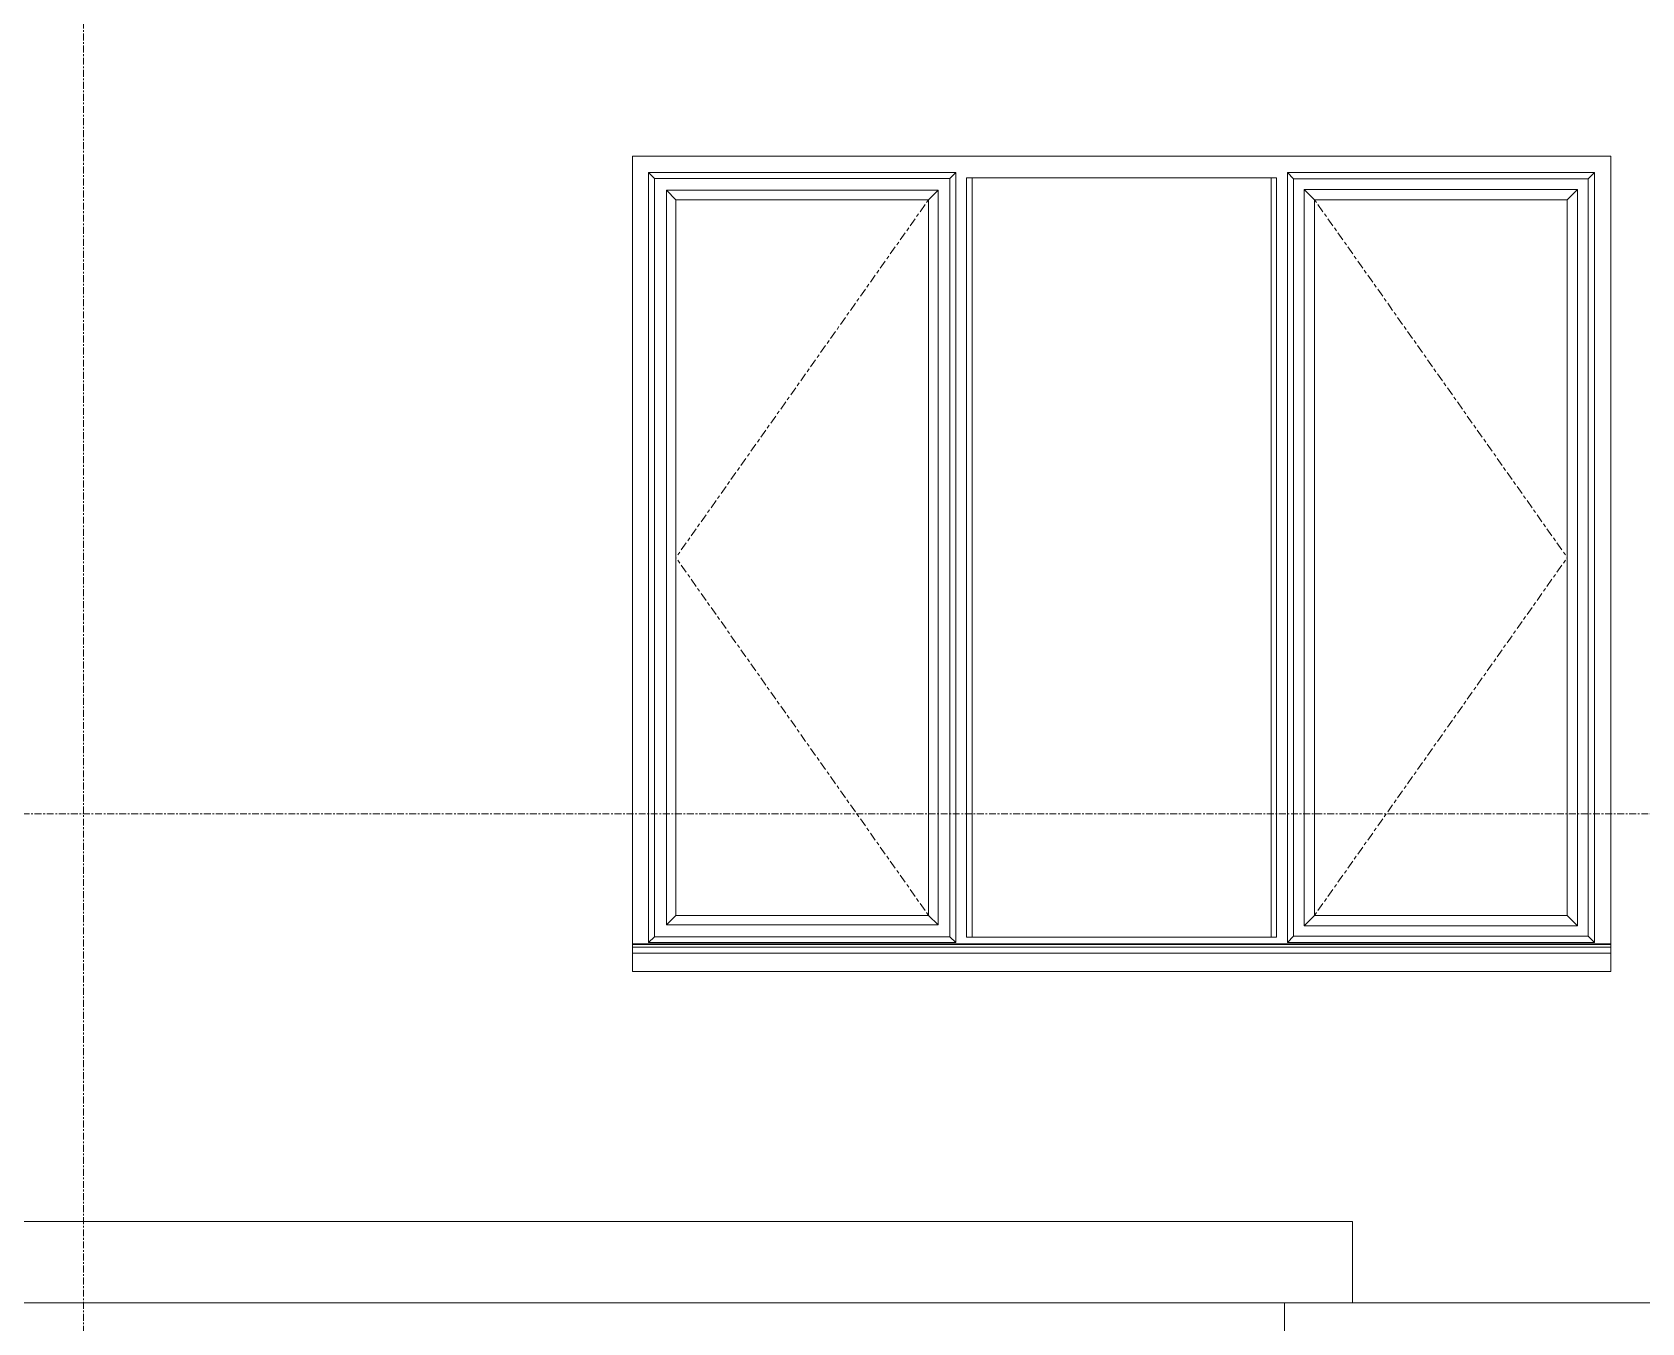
# Model space of a CAD drawing. Header units: inches. Extents: x 22 to 382261, y 22 to 371281.
# Drawn here: x 304845 to 307806, y 145033 to 147408 of the extents above; entities that cross this region are included whole.
import ezdxf

# ---------------------------------------------------------------- set-up
doc = ezdxf.new("R2010")
doc.units = ezdxf.units.IN
doc.header["$MEASUREMENT"] = 0
doc.linetypes.add('Centre', pattern=[31.75, 6.35, -4.7625, 15.875, -4.7625])
doc.linetypes.add('Grid Line 1_2_', pattern=[22.225, 12.7, -3.175, 3.175, -3.175])
for name, color, linetype, lineweight in [('A-FLOR', 192, 'Continuous', 9), ('A-FLOR-LEVL', 51, 'Continuous', 9), ('A-GLAZ', 151, 'Continuous', 9), ('A-ROOF', 132, 'Continuous', 9), ('A-WALL', 113, 'Continuous', 9), ('I-WALL', 2, 'Continuous', 9), ('S-GRID', 1, 'Continuous', 9)]:
    doc.layers.add(name, color=color, linetype=linetype, lineweight=lineweight)

# ---------------------------------------------------------------- blocks, each defined once
blk = doc.blocks.new('Casement - Plain-Triple _UK_ - 1800-438180-Left Side Elevation')
at = {"layer": 'A-GLAZ'}
for p, q in [((9523.8, 4113), (9523.8, 5530)), ((9534.6, 5519.2), (9523.8, 5530)), ((9523.8, 5530), (10088.8, 5530)), ((9523.8, 5530), (9523.8, 4113)), ((10088.8, 5530), (9523.8, 5530)), ((9534.6, 4123.8), (9534.6, 5519.2)), ((10078, 5519.2), (9534.6, 5519.2)), ((10088.8, 5530), (10078, 5519.2)), ((10078, 5519.2), (10078, 4123.8)), ((10088.8, 5530), (10088.8, 4113)), ((10088.8, 4113), (10088.8, 5530)), ((10678.8, 5520), (10108.8, 5520)), ((10108.8, 5520), (10108.8, 4123)), ((10118.8, 4123), (10118.8, 5520)), ((10118.8, 5520), (10668.8, 5520)), ((10668.8, 5520), (10668.8, 4123)), ((10678.8, 4123), (10678.8, 5520)), ((10698.8, 5530), (11263.8, 5530)), ((10698.8, 4113), (10698.8, 5530)), ((10698.8, 5530), (10710.4, 5518.4)), ((10698.8, 5530), (10698.8, 4113)), ((11263.8, 5530), (10698.8, 5530)), ((10710.4, 5518.4), (11252.2, 5518.4)), ((10710.4, 5518.4), (10710.4, 4124.6)), ((11252.2, 5518.4), (11263.8, 5530)), ((11252.2, 5518.4), (11252.2, 4124.6)), ((11263.8, 5530), (11263.8, 4113)), ((11263.8, 4113), (11263.8, 5530)), ((9573.8, 5480), (9556.4, 5497.4)), ((9556.4, 5497.4), (9556.4, 4145.6)), ((10056.2, 5497.4), (9556.4, 5497.4)), ((9573.8, 5480), (9573.8, 4163)), ((10038.8, 5480), (9573.8, 5480)), ((9573.8, 4163), (9573.8, 5480)), ((9573.8, 5480), (10038.8, 5480)), ((10056.2, 5497.4), (10038.8, 5480)), ((10038.8, 4163), (10038.8, 5480)), ((10038.8, 5480), (10038.8, 4163)), ((10056.2, 4145.6), (10056.2, 5497.4)), ((11232.6, 5498.8), (10730, 5498.8)), ((10730, 4144.2), (10730, 5498.8)), ((10730, 5498.8), (10748.8, 5480)), ((11213.8, 5480), (10748.8, 5480)), ((10748.8, 5480), (10748.8, 4163)), ((10748.8, 5480), (10748.8, 4163)), ((11213.8, 5480), (10748.8, 5480)), ((11213.8, 5480), (11232.6, 5498.8)), ((11213.8, 4163), (11213.8, 5480)), ((11213.8, 4163), (11213.8, 5480)), ((11232.6, 4144.2), (11232.6, 5498.8)), ((9573.8, 4163), (9556.4, 4145.6)), ((9573.8, 4163), (10038.8, 4163)), ((10038.8, 4163), (9573.8, 4163)), ((10038.8, 4163), (10056.2, 4145.6)), ((10748.8, 4163), (10730, 4144.2)), ((10748.8, 4163), (11213.8, 4163)), ((10748.8, 4163), (11213.8, 4163)), ((11213.8, 4163), (11232.6, 4144.2)), ((9534.6, 4123.8), (9523.8, 4113)), ((10078, 4123.8), (9534.6, 4123.8)), ((9556.4, 4145.6), (10056.2, 4145.6)), ((10078, 4123.8), (10088.8, 4113)), ((10108.8, 4123), (10678.8, 4123)), ((10668.8, 4123), (10118.8, 4123)), ((10710.4, 4124.6), (10698.8, 4113)), ((10710.4, 4124.6), (11252.2, 4124.6)), ((10730, 4144.2), (11232.6, 4144.2)), ((11252.2, 4124.6), (11263.8, 4113)), ((9493.8, 4111), (11293.8, 4111)), ((11293.8, 4109.7), (9493.8, 4109.7)), ((11293.8, 4104.7), (9493.8, 4104.7)), ((9493.8, 4093.8), (9493.8, 4099.5)), ((9493.8, 4060), (9493.8, 4093.8)), ((11293.8, 4093.8), (9493.8, 4093.8)), ((11268.8, 4093.8), (9518.8, 4093.8)), ((10088.8, 4113), (9523.8, 4113)), ((9523.8, 4113), (10088.8, 4113)), ((11263.8, 4113), (10698.8, 4113)), ((10698.8, 4113), (11263.8, 4113)), ((11293.8, 4099.5), (11293.8, 4093.8)), ((11293.8, 4093.8), (11293.8, 4060)), ((11293.8, 4060), (9493.8, 4060))]:
    blk.add_line(p, q, dxfattribs=at)
at = {"layer": 'A-GLAZ', "linetype": 'Centre'}
for p, q in [((10038.8, 5480), (9573.8, 4821.5)), ((10748.8, 5480), (11213.8, 4821.5)), ((10038.8, 4163), (9573.8, 4821.5)), ((10748.8, 4163), (11213.8, 4821.5))]:
    blk.add_line(p, q, dxfattribs=at)

msp = doc.modelspace()

# ---------------------------------------------------------------- linework, layer by layer
at = {"layer": 'A-FLOR'}
msp.add_line((307274, 145069.4), (309074, 145069.4), dxfattribs=at)
at = {"layer": 'A-FLOR-LEVL', "linetype": 'Grid Line 1_2_'}
for p, q in [((274645.6, 145969.4), (329824.2, 145969.4)), ((274645.6, 145069.4), (329824.2, 145069.4))]:
    msp.add_line(p, q, dxfattribs=at)
at = {"layer": 'A-ROOF'}
for p, q in [((300718, 145219.4), (307274, 145219.4)), ((307274, 145219.4), (307274, 145069.4)), ((307274, 145069.4), (300718, 145069.4))]:
    msp.add_line(p, q, dxfattribs=at)
at = {"layer": 'A-WALL'}
msp.add_line((307149, 145069.4), (307149, 141619.4), dxfattribs=at)
at = {"layer": 'I-WALL'}
for p, q in [((305949, 145718.9), (305949, 147179.4)), ((305949, 147179.4), (307749, 147179.4)), ((307749, 147179.4), (307749, 145718.9))]:
    msp.add_line(p, q, dxfattribs=at)
at = {"layer": 'S-GRID', "linetype": 'Grid Line 1_2_'}
msp.add_line((304939, 141169.4), (304939, 156403.7), dxfattribs=at)

# ---------------------------------------------------------------- block references
at = {"layer": 'A-GLAZ', "linetype": 'Centre'}
msp.add_blockref('Casement - Plain-Triple _UK_ - 1800-438180-Left Side Elevation', (296455.2, 141619.4), dxfattribs=at)

doc.saveas('drawing.dxf')
